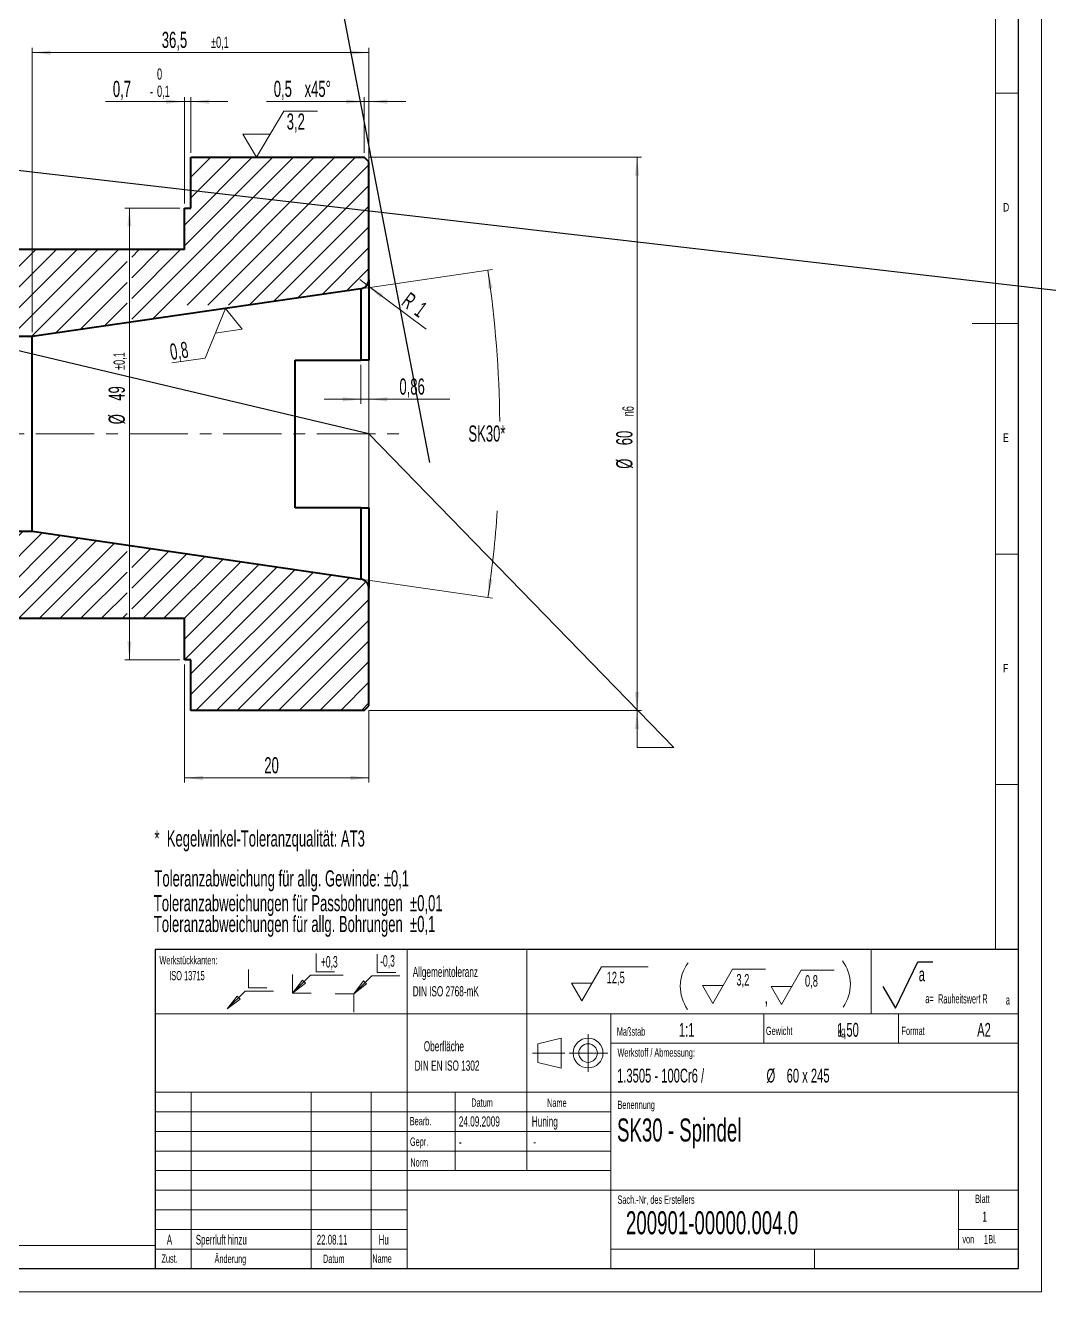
# Model space of a CAD drawing. Header units: millimetres. Extents: x 0 to 597, y 0 to 558.
# Drawn here: x 373.6 to 597.1, y 0 to 274.7 of the extents above; entities that cross this region are included whole.
import ezdxf

# ---------------------------------------------------------------- set-up
doc = ezdxf.new("R2010")
doc.units = ezdxf.units.MM
doc.linetypes.add('CENTERX2', pattern=[20.32, 12.7, -2.54, 2.54, -2.54])
doc.layers.add('SLD-0', color=7, linetype='Continuous')
doc.styles.add('SLDTEXTSTYLE0', font='TXT', dxfattribs={"width": 0.554584})
doc.styles.add('SLDTEXTSTYLE1', font='TXT', dxfattribs={"width": 0.605})
doc.styles.add('SLDTEXTSTYLE2', font='TXT', dxfattribs={"width": 0.491563})
doc.styles.add('SLDTEXTSTYLE3', font='TXT', dxfattribs={"width": 0.75})
doc.styles.add('SLDTEXTSTYLE4', font='TXT', dxfattribs={"width": 0.530484})
doc.styles.add('SLDTEXTSTYLE5', font='TXT', dxfattribs={"width": 0.548462})
doc.dimstyles.new('SLDDIMSTYLE15', dxfattribs={"dimtxt": 3.5, "dimasz": 4, "dimexe": 0, "dimexo": 0.0625, "dimgap": 0.875, "dimtad": 1, "dimlfac": 0.5, "dimrnd": 1e-09, "dimzin": 12, "dimdsep": 46, "dimtxsty": 'SLDTEXTSTYLE1', "dimsah": 1, "dimcen": 0.09, "dimadec": 0, "dimazin": 0, "dimtfac": 1, "dimtdec": 1, "dimtofl": 0, "dimtmove": 0, "dimatfit": 3, "dimfxl": 1, "dimfrac": 2, "dimtolj": 1, "dimtzin": 12, "dimarcsym": 0})
doc.dimstyles.new('SLDDIMSTYLE18', dxfattribs={"dimtxt": 0, "dimasz": 4, "dimexe": 0, "dimexo": 0.0625, "dimgap": 0, "dimtad": 0, "dimtih": 1, "dimtoh": 1, "dimdec": 0, "dimrnd": 1e-09, "dimzin": 0, "dimdsep": 46, "dimtxsty": 'Standard', "dimblk1": 'NONE', "dimblk2": 'NONE', "dimsah": 1, "dimcen": 0.09, "dimadec": 0, "dimazin": 0, "dimtfac": 4, "dimtdec": 0, "dimtofl": 0, "dimtmove": 0, "dimatfit": 3, "dimldrblk": 'NONE', "dimfxl": 1, "dimfrac": 2, "dimtolj": 1, "dimtzin": 0, "dimarcsym": 0})
doc.dimstyles.new('SLDDIMSTYLE19', dxfattribs={"dimtxt": 3.5, "dimasz": 4, "dimexe": 0, "dimexo": 0.0625, "dimgap": 0.875, "dimtad": 1, "dimlfac": 0.5, "dimrnd": 1e-09, "dimzin": 12, "dimdsep": 46, "dimtxsty": 'SLDTEXTSTYLE1', "dimsah": 1, "dimcen": 0, "dimadec": 0, "dimazin": 0, "dimtfac": 1, "dimtdec": 1, "dimtofl": 0, "dimtmove": 0, "dimatfit": 3, "dimfxl": 1, "dimfrac": 2, "dimtolj": 1, "dimtzin": 12, "dimarcsym": 0})
doc.dimstyles.new('SLDDIMSTYLE20', dxfattribs={"dimtxt": 3.5, "dimasz": 4, "dimexe": 0, "dimexo": 0.0625, "dimgap": 0.875, "dimtad": 1, "dimlfac": 0.5, "dimrnd": 1e-09, "dimzin": 12, "dimdsep": 46, "dimtxsty": 'SLDTEXTSTYLE1', "dimsah": 1, "dimcen": 0.09, "dimadec": 0, "dimazin": 0, "dimtfac": 1, "dimtdec": 1, "dimtofl": 0, "dimtmove": 0, "dimatfit": 3, "dimfxl": 1, "dimfrac": 2, "dimtolj": 1, "dimtzin": 12, "dimarcsym": 0})
doc.dimstyles.new('SLDDIMSTYLE23', dxfattribs={"dimtxt": 3.5, "dimasz": 4, "dimexe": 0, "dimexo": 0.0625, "dimgap": 0.875, "dimtad": 1, "dimlfac": 0.5, "dimrnd": 1e-09, "dimzin": 12, "dimdsep": 46, "dimtxsty": 'SLDTEXTSTYLE1', "dimsah": 1, "dimcen": 0.09, "dimadec": 0, "dimazin": 0, "dimtol": 1, "dimtp": 0.1, "dimtm": 0.1, "dimtfac": 1, "dimtdec": 1, "dimtofl": 0, "dimtmove": 0, "dimatfit": 3, "dimfxl": 1, "dimfrac": 2, "dimtolj": 1, "dimarcsym": 0})
doc.dimstyles.new('SLDDIMSTYLE24', dxfattribs={"dimtxt": 3.5, "dimasz": 4, "dimexe": 0, "dimexo": 0.0625, "dimgap": 0.875, "dimtad": 1, "dimlfac": 0.5, "dimrnd": 1e-09, "dimzin": 12, "dimdsep": 46, "dimtxsty": 'SLDTEXTSTYLE1', "dimsah": 1, "dimcen": 0.09, "dimadec": 0, "dimazin": 0, "dimtol": 1, "dimtm": 0.1, "dimtfac": 1, "dimtdec": 1, "dimtofl": 0, "dimtmove": 0, "dimatfit": 3, "dimfxl": 1, "dimfrac": 2, "dimtolj": 1, "dimarcsym": 0})
doc.dimstyles.new('SLDDIMSTYLE25', dxfattribs={"dimtxt": 3.5, "dimasz": 4, "dimexe": 0, "dimexo": 0.0625, "dimgap": 0.875, "dimtad": 1, "dimlfac": 0.5, "dimrnd": 1e-09, "dimzin": 12, "dimdsep": 46, "dimtxsty": 'SLDTEXTSTYLE1', "dimsah": 1, "dimcen": 0.09, "dimadec": 0, "dimazin": 0, "dimtfac": 1, "dimtofl": 0, "dimtmove": 0, "dimatfit": 3, "dimfxl": 1, "dimfrac": 2, "dimtolj": 1, "dimtzin": 12, "dimarcsym": 0})
doc.dimstyles.new('SLDDIMSTYLE26', dxfattribs={"dimtxt": 3.5, "dimasz": 4, "dimexe": 0, "dimexo": 0.0625, "dimgap": 0.875, "dimtad": 0, "dimtih": 1, "dimtoh": 1, "dimdec": 4, "dimlfac": 0.5, "dimzin": 12, "dimdsep": 46, "dimtxsty": 'SLDTEXTSTYLE1', "dimsah": 1, "dimcen": 0.09, "dimazin": 0, "dimtfac": 1, "dimtdec": 1, "dimtofl": 0, "dimtmove": 0, "dimatfit": 3, "dimfxl": 1, "dimfrac": 2, "dimtolj": 1, "dimtzin": 12, "dimarcsym": 0})
doc.dimstyles.new('SLDDIMSTYLE27', dxfattribs={"dimtxt": 3.5, "dimasz": 4, "dimexe": 0, "dimexo": 0.0625, "dimgap": 0.875, "dimtad": 1, "dimdec": 1, "dimlfac": 0.5, "dimrnd": 1e-09, "dimzin": 12, "dimdsep": 46, "dimtxsty": 'SLDTEXTSTYLE1', "dimsah": 1, "dimcen": 0.09, "dimadec": 0, "dimazin": 0, "dimtol": 1, "dimtp": 0.1, "dimtm": 0.1, "dimtfac": 1, "dimtdec": 1, "dimtofl": 0, "dimtmove": 0, "dimatfit": 3, "dimfxl": 1, "dimfrac": 2, "dimtolj": 1, "dimarcsym": 0})

# ---------------------------------------------------------------- blocks, each defined once
blk = doc.blocks.new('Block25')
at = {"color": 9, "linetype": 'Continuous', "lineweight": 0}
for p, q in [((5.1, 4.6), (5.1, 8.6)), ((0, 0), (0, 4)), ((0, 0), (3.9, 3.9)), ((0, 0), (2.15, 2.8)), ((2.15, 2.8), (2.8, 2.15)), ((3.9, 3.9), (10.96, 3.9)), ((5.1, 4.6), (9.1, 4.6)), ((0, 0), (2.8, 2.15)), ((0, 0), (4, 0))]:
    blk.add_line(p, q, dxfattribs=at)
at = {"color": 7, "linetype": 'Continuous', "lineweight": 0, "insert": (6.11, 8.05), "char_height": 2.5, "attachment_point": 1, "style": 'SLDTEXTSTYLE0'}
blk.add_mtext('+0,3', dxfattribs=at)
blk = doc.blocks.new('Block26')
at = {"color": 9, "linetype": 'Continuous', "lineweight": 0}
for p, q in [((4.596194, 4.596194), (4.596194, 8.596194)), ((0, 0), (3.896194, 3.896194)), ((0, 0), (2.149051, 2.800697)), ((2.149051, 2.800697), (2.800697, 2.14905)), ((3.896194, 3.896194), (10.010473, 3.896194)), ((4.596194, 4.596194), (8.596194, 4.596194)), ((0, 0), (2.800697, 2.14905))]:
    blk.add_line(p, q, dxfattribs=at)
blk = doc.blocks.new('Block27')
at = {"color": 9, "linetype": 'Continuous', "lineweight": 0}
for p, q in [((9.1, 8.6), (9.1, 12.6)), ((9.1, 8.6), (13.1, 8.6)), ((4, 4), (7.9, 7.9)), ((4, 4), (6.15, 6.8)), ((4, 4), (6.8, 6.15)), ((6.15, 6.8), (6.8, 6.15)), ((7.9, 7.9), (14.01, 7.9)), ((0, 4), (4, 4)), ((4, 0), (4, 4))]:
    blk.add_line(p, q, dxfattribs=at)
at = {"color": 7, "linetype": 'Continuous', "lineweight": 0, "insert": (9.73, 12.36), "char_height": 2.5, "attachment_point": 1, "style": 'SLDTEXTSTYLE0'}
blk.add_mtext('-0,3', dxfattribs=at)
blk = doc.blocks.new('Block28')
at = {"layer": 'SLD-0'}
for p, q in [((2.77, 0), (7.58, 10.04)), ((7.58, 10.04), (10.86, 10.04)), ((0, 4.71), (2.77, 0))]:
    blk.add_line(p, q, dxfattribs=at)
at = {"layer": 'SLD-0', "attachment_point": 1}
for s, insert, char_height, style in [('a', (7.79, 8.85), 3, 'SLDTEXTSTYLE1'), ('Rauheitswert R', (12.01, 3.03), 2, 'SLDTEXTSTYLE2'), ('a=', (9.24, 3.08), 2, 'SLDTEXTSTYLE2'), ('a', (26.68, 2.78), 2, 'SLDTEXTSTYLE2')]:
    blk.add_mtext(s, dxfattribs=dict(at, insert=insert, char_height=char_height, style=style))
blk = doc.blocks.new('Block29')
at = {"layer": 'SLD-0', "color": 7, "linetype": 'Continuous', "lineweight": 0}
for p, q in [((6.51, 7.42), (2.23, 0)), ((6.51, 7.42), (13.68, 7.42)), ((2.23, 0), (0, 3.86)), ((0, 3.86), (4.46, 3.86))]:
    blk.add_line(p, q, dxfattribs=at)
at = {"layer": 'SLD-0', "insert": (7.34, 6.36), "char_height": 2.5, "attachment_point": 1, "style": 'SLDTEXTSTYLE1'}
blk.add_mtext('3,2', dxfattribs=at)
blk = doc.blocks.new('Block30')
at = {"color": 7, "linetype": 'Continuous', "lineweight": 0}
for p, q in [((2.23, 0), (6.51, 7.42)), ((6.51, 7.42), (16.66, 7.42)), ((0, 3.86), (4.46, 3.86)), ((0, 3.86), (2.23, 0))]:
    blk.add_line(p, q, dxfattribs=at)
at = {"color": 7, "linetype": 'Continuous', "lineweight": 0, "insert": (7.63, 6.32), "char_height": 2.5, "attachment_point": 1, "style": 'SLDTEXTSTYLE1'}
blk.add_mtext('12,5', dxfattribs=at)
blk = doc.blocks.new('Block31')
at = {"color": 7, "linetype": 'Continuous', "lineweight": 0}
blk.add_arc((8.57, 4.98), 8.57, 143.2192, 215.5305, dxfattribs=at)
blk = doc.blocks.new('Block32')
at = {"color": 7, "linetype": 'Continuous', "lineweight": 0}
blk.add_arc((-6.86, 4.98), 8.57, 324.4695, 36.7808, dxfattribs=at)
blk = doc.blocks.new('SW_NOTE_0')
at = {"color": 0, "linetype": 'Continuous', "lineweight": 0, "char_height": 3, "attachment_point": 1, "style": 'SLDTEXTSTYLE1'}
for s, insert in [('1.3505 - 100Cr6 / ', (0, 3.87)), ('%%c', (32.41, 3.87)), ('60 x 245', (36.78, 3.87))]:
    blk.add_mtext(s, dxfattribs=dict(at, insert=insert))
blk = doc.blocks.new('SW_NOTE_1')
at = {"color": 0, "linetype": 'Continuous', "lineweight": 0, "char_height": 2.2, "attachment_point": 1, "style": 'SLDTEXTSTYLE1'}
for s, insert in [('Allgemeintoleranz', (0, 2.84)), ('DIN ISO 2768-mK', (0, -1.36))]:
    blk.add_mtext(s, dxfattribs=dict(at, insert=insert))
blk = doc.blocks.new('SW_NOTE_2')
at = {"color": 0, "linetype": 'Continuous', "lineweight": 0, "char_height": 2.2, "attachment_point": 1, "style": 'SLDTEXTSTYLE1'}
for s, insert in [('    Oberfläche', (0, 2.84)), ('DIN EN ISO 1302', (0, -1.36))]:
    blk.add_mtext(s, dxfattribs=dict(at, insert=insert))
blk = doc.blocks.new('SW_NOTE_3')
at = {"color": 0, "linetype": 'Continuous', "lineweight": 0, "char_height": 3.5, "attachment_point": 1, "style": 'SLDTEXTSTYLE1'}
for s, insert in [('Toleranzabweichungen für Passbohrungen  ±0,01', (0, 4.51)), ('Toleranzabweichungen für allg. Bohrungen  ±0,1', (0, -0.01))]:
    blk.add_mtext(s, dxfattribs=dict(at, insert=insert))
blk = doc.blocks.new('_NONE')
blk = doc.blocks.new('SW_HATCH_1')
at = {"color": 0, "linetype": 'Continuous', "lineweight": 0}
for p, q in [((138.6, 44.31), (173.7, 79.41)), ((143.1, 44.32), (178.19, 79.41)), ((150.04, 64.72), (164.72, 79.41)), ((150.04, 60.23), (169.21, 79.41)), ((150.62, 47.34), (182.68, 79.41)), ((151.44, 75.1), (155.74, 79.41)), ((151.44, 70.61), (160.23, 79.41)), ((155.11, 47.34), (187.17, 79.41)), ((159.6, 47.34), (190.04, 77.78)), ((164.13, 47.38), (190.04, 73.29)), ((169.38, 48.15), (190.04, 68.8)), ((174.64, 48.92), (190.04, 64.31)), ((52.04, 56.53), (54.92, 59.41)), ((52.47, 52.47), (59.41, 59.41)), ((56.1, 51.61), (63.9, 59.41)), ((59.73, 50.75), (68.39, 59.41)), ((63.36, 49.89), (72.88, 59.41)), ((66.99, 49.03), (77.37, 59.41)), ((70.63, 48.18), (81.86, 59.41)), ((74.26, 47.32), (86.35, 59.41)), ((77.89, 46.46), (90.84, 59.41)), ((81.52, 45.6), (94.83, 58.91)), ((85.15, 44.74), (99.32, 58.91)), ((88.78, 43.88), (103.81, 58.91)), ((92.41, 43.02), (108.3, 58.91)), ((96.04, 42.16), (113.29, 59.41)), ((99.67, 41.3), (117.78, 59.41)), ((103.37, 40.51), (122.27, 59.41)), ((107.86, 40.51), (126.76, 59.41)), ((112.35, 40.51), (131.25, 59.41)), ((116.84, 40.51), (135.74, 59.41)), ((138.6, 57.78), (140.23, 59.41)), ((138.6, 53.29), (144.72, 59.41)), ((138.6, 48.8), (149.21, 59.41)), ((179.9, 49.68), (190.04, 59.82)), ((0.34, 40.75), (15, 55.41)), ((1.52, 46.42), (10.51, 55.41)), ((3.11, 52.51), (6.02, 55.41)), ((4.49, 40.41), (19.49, 55.41)), ((8.98, 40.41), (23.98, 55.41)), ((13.47, 40.41), (28.47, 55.41)), ((17.96, 40.41), (32.96, 55.41)), ((22.45, 40.41), (37.12, 55.08)), ((41.58, 55.05), (41.94, 55.41)), ((45.21, 54.19), (46.43, 55.41)), ((48.84, 53.33), (50.92, 55.41)), ((122.07, 41.25), (137.6, 56.78)), ((185.15, 50.45), (190.04, 55.33)), ((26.94, 40.41), (40.75, 54.22)), ((31.43, 40.41), (44.38, 53.36)), ((35.92, 40.41), (48.01, 52.5)), ((127.33, 42.02), (137.6, 52.29)), ((40.41, 40.41), (51.64, 51.64)), ((44.9, 40.41), (55.27, 50.78)), ((49.39, 40.41), (58.9, 49.92)), ((53.88, 40.41), (62.53, 49.06)), ((58.37, 40.41), (66.16, 48.2)), ((62.86, 40.41), (69.79, 47.34)), ((132.59, 42.78), (137.6, 47.8)), ((67.35, 40.41), (73.43, 46.49)), ((71.94, 40.51), (77.06, 45.63)), ((76.43, 40.51), (80.69, 44.77)), ((80.92, 40.51), (84.32, 43.91)), ((85.41, 40.51), (87.95, 43.05)), ((89.98, 40.58), (91.58, 42.19)), ((94.39, 40.51), (95.21, 41.33)), ((1.49, 37.41), (4.04, 39.96)), ((0, 0), (1.41, 1.41)), ((0.69, -3.8), (4.04, -0.45)), ((1.49, -7.49), (7.39, -1.59)), ((2.39, -11.08), (11.88, -1.59)), ((3.38, -14.58), (16.32, -1.64)), ((5.86, -16.59), (20.81, -1.64)), ((10.35, -16.59), (25.3, -1.64)), ((14.84, -16.59), (29.79, -1.64)), ((19.33, -16.59), (34.33, -1.59)), ((23.82, -16.59), (38.82, -1.59)), ((28.31, -16.59), (43.31, -1.59)), ((32.8, -16.59), (47.8, -1.59)), ((37.29, -16.59), (52.29, -1.59)), ((41.78, -16.59), (56.78, -1.59)), ((46.27, -16.59), (61.27, -1.59)), ((50.76, -16.59), (65.76, -1.59)), ((52.04, -19.81), (70.15, -1.69)), ((55.74, -20.59), (74.64, -1.69)), ((60.23, -20.59), (79.13, -1.69)), ((64.72, -20.59), (83.62, -1.69)), ((69.21, -20.59), (87.61, -2.19)), ((73.7, -20.59), (92.6, -1.69)), ((78.19, -20.59), (97.09, -1.69)), ((82.68, -20.59), (101.58, -1.69)), ((87.17, -20.59), (106.07, -1.69)), ((91.66, -20.59), (110.56, -1.69)), ((96.15, -20.59), (115.05, -1.69)), ((100.64, -20.59), (119.22, -2.01)), ((105.13, -20.59), (123.14, -2.58)), ((109.62, -20.59), (127.06, -3.15)), ((114.11, -20.59), (130.98, -3.73)), ((118.61, -20.59), (134.9, -4.3)), ((138.6, -5.08), (138.81, -4.87)), ((138.6, -9.57), (142.73, -5.44)), ((123.1, -20.59), (137.6, -6.08)), ((138.6, -14.06), (146.65, -6.01)), ((138.6, -18.55), (150.57, -6.58)), ((141.06, -20.59), (154.49, -7.16)), ((145.55, -20.59), (158.41, -7.73)), ((127.59, -20.59), (137.6, -10.57)), ((150.04, -20.59), (162.33, -8.3)), ((150.04, -25.08), (166.25, -8.87)), ((150.04, -29.57), (170.16, -9.44)), ((151.44, -32.66), (174.08, -10.01)), ((151.44, -37.15), (178, -10.58)), ((152.49, -40.59), (181.92, -11.16)), ((156.98, -40.59), (185.84, -11.73)), ((161.47, -40.59), (189.43, -12.63)), ((132.08, -20.59), (137.6, -15.06)), ((165.96, -40.59), (190.04, -16.51)), ((136.57, -20.59), (137.6, -19.55)), ((170.45, -40.59), (190.04, -21)), ((174.94, -40.59), (190.04, -25.49)), ((179.43, -40.59), (190.04, -29.98)), ((183.92, -40.59), (190.04, -34.47)), ((188.41, -40.59), (190.04, -38.96))]:
    blk.add_line(p, q, dxfattribs=at)
blk = doc.blocks.new('*D51')
at = {"color": 7, "linetype": 'Continuous', "lineweight": 15}
for p, q in [((447.12, 247.07), (447.12, 259.15)), ((448.12, 246.07), (448.12, 259.15)), ((447.12, 258.15), (425.9, 258.15)), ((448.12, 258.15), (447.12, 258.15)), ((448.12, 258.15), (456.12, 258.15))]:
    blk.add_line(p, q, dxfattribs=at)
for points in [[(447.12, 258.15), (443.12, 258.6), (443.12, 257.7)], [(448.12, 258.15), (452.12, 257.7), (452.12, 258.6)]]:
    blk.add_solid(points, dxfattribs=at)
at = {"color": 7, "linetype": 'Continuous', "lineweight": 15, "char_height": 3.5, "attachment_point": 1, "style": 'SLDTEXTSTYLE1'}
for s, insert in [('0,5', (427.49, 262.67)), ('x45°', (434.17, 262.67))]:
    blk.add_mtext(s, dxfattribs=dict(at, insert=insert))
blk = doc.blocks.new('*D52')
at = {"color": 7, "linetype": 'Continuous', "lineweight": 15}
for q in [(446.12, 219.55), (460.57, 208.81)]:
    blk.add_line((447.72, 218.36), q, dxfattribs=at)
blk.add_solid([(447.72, 218.36), (450.66, 215.61), (451.2, 216.33)], dxfattribs=at)
at = {"color": 7, "linetype": 'Continuous', "lineweight": 15, "char_height": 3.5, "attachment_point": 1, "rotation": 323.4018, "style": 'SLDTEXTSTYLE1'}
for s, insert in [('R', (457.03, 217)), ('1', (459.81, 214.93))]:
    blk.add_mtext(s, dxfattribs=dict(at, insert=insert))
blk = doc.blocks.new('*D53')
at = {"color": 7, "linetype": 'Continuous', "lineweight": 15}
for p, q in [((448.12, 246.07), (507.28, 246.07)), ((506.28, 246.07), (506.28, 126.07)), ((448.12, 126.07), (507.28, 126.07)), ((506.28, 126.07), (506.28, 118.07)), ((506.28, 118.07), (514.28, 118.07))]:
    blk.add_line(p, q, dxfattribs=at)
for points in [[(506.28, 246.07), (505.83, 242.07), (506.73, 242.07)], [(506.28, 126.07), (506.73, 130.07), (505.83, 130.07)], [(506.28, 126.07), (505.83, 122.07), (506.73, 122.07)]]:
    blk.add_solid(points, dxfattribs=at)
at = {"color": 7, "linetype": 'Continuous', "lineweight": 15, "attachment_point": 1, "rotation": 90, "style": 'SLDTEXTSTYLE1'}
for s, insert, char_height in [('n6', (503.12, 189.89), 2.45), ('60', (501.77, 183.61), 3.5), ('%%c', (501.77, 178.51), 3.5)]:
    blk.add_mtext(s, dxfattribs=dict(at, insert=insert, char_height=char_height))
blk = doc.blocks.new('*D59')
at = {"color": 7, "linetype": 'Continuous', "lineweight": 15}
for p, q in [((407.12, 235.07), (395.18, 235.07)), ((396.18, 235.07), (396.18, 137.07)), ((407.12, 137.07), (395.18, 137.07))]:
    blk.add_line(p, q, dxfattribs=at)
for points in [[(396.18, 235.07), (395.73, 231.07), (396.63, 231.07)], [(396.18, 137.07), (396.63, 141.07), (395.73, 141.07)]]:
    blk.add_solid(points, dxfattribs=at)
at = {"color": 7, "linetype": 'Continuous', "lineweight": 15, "attachment_point": 1, "rotation": 90, "style": 'SLDTEXTSTYLE1'}
for s, insert, char_height in [('±0,1', (392.72, 199.95), 2.45), ('49', (391.67, 193.27), 3.5), ('%%c', (391.67, 188.16), 3.5)]:
    blk.add_mtext(s, dxfattribs=dict(at, insert=insert, char_height=char_height))
blk = doc.blocks.new('*D60')
at = {"color": 7, "linetype": 'Continuous', "lineweight": 15}
for p, q in [((408.12, 236.07), (408.12, 259.15)), ((409.52, 247.07), (409.52, 259.15)), ((408.12, 258.15), (391, 258.15)), ((408.12, 258.15), (409.52, 258.15)), ((409.52, 258.15), (417.52, 258.15))]:
    blk.add_line(p, q, dxfattribs=at)
for points in [[(408.12, 258.15), (404.12, 258.6), (404.12, 257.7)], [(409.52, 258.15), (413.52, 257.7), (413.52, 258.6)]]:
    blk.add_solid(points, dxfattribs=at)
at = {"color": 7, "linetype": 'Continuous', "lineweight": 15, "attachment_point": 1, "style": 'SLDTEXTSTYLE1'}
for s, insert, char_height in [('0', (402.17, 265.37), 2.45), ('0,7', (392.59, 262.67), 3.5), ('0,1', (402.17, 261.62), 2.45), ('-', (400.63, 261.62), 2.45)]:
    blk.add_mtext(s, dxfattribs=dict(at, insert=insert, char_height=char_height))
blk = doc.blocks.new('*D61')
at = {"color": 7, "linetype": 'Continuous', "lineweight": 15}
for p, q in [((408.12, 136.07), (408.12, 110.44)), ((448.12, 126.07), (448.12, 110.44)), ((408.12, 111.44), (448.12, 111.44))]:
    blk.add_line(p, q, dxfattribs=at)
for points in [[(408.12, 111.44), (412.12, 110.99), (412.12, 111.89)], [(448.12, 111.44), (444.12, 111.89), (444.12, 110.99)]]:
    blk.add_solid(points, dxfattribs=at)
at = {"color": 7, "linetype": 'Continuous', "lineweight": 15, "insert": (425.44, 115.95), "char_height": 3.5, "attachment_point": 1, "style": 'SLDTEXTSTYLE1'}
blk.add_mtext('20', dxfattribs=at)
blk = doc.blocks.new('*D62')
at = {"color": 7, "linetype": 'Continuous', "lineweight": 15}
for p, q in [((446.4, 201.07), (446.4, 192.58)), ((448.12, 201.07), (448.12, 192.58)), ((446.4, 193.58), (438.4, 193.58)), ((446.4, 193.58), (448.12, 193.58)), ((448.12, 193.58), (465.68, 193.58))]:
    blk.add_line(p, q, dxfattribs=at)
for points in [[(446.4, 193.58), (442.4, 194.03), (442.4, 193.13)], [(448.12, 193.58), (452.12, 193.13), (452.12, 194.03)]]:
    blk.add_solid(points, dxfattribs=at)
at = {"color": 7, "linetype": 'Continuous', "lineweight": 15, "insert": (454.74, 198.09), "char_height": 3.5, "attachment_point": 1, "style": 'SLDTEXTSTYLE1'}
blk.add_mtext('0,86', dxfattribs=at)
blk = doc.blocks.new('*D63')
at = {"color": 7, "linetype": 'Continuous', "lineweight": 15}
for p, q in [((447.39, 217.72), (474.94, 221.73)), ((447.39, 154.43), (474.94, 150.41))]:
    blk.add_line(p, q, dxfattribs=at)
for start, end in [(0.625, 8.2971), (351.7029, 356.113)]:
    blk.add_arc((230.4, 186.07), 246.13, start, end, dxfattribs=at)
for points in [[(473.95, 221.59), (474.05, 217.56), (474.94, 217.69)], [(473.95, 150.55), (474.94, 154.45), (474.05, 154.58)]]:
    blk.add_solid(points, dxfattribs=at)
at = {"color": 7, "linetype": 'Continuous', "lineweight": 15, "insert": (469.71, 187.9), "char_height": 3.5, "attachment_point": 1, "style": 'SLDTEXTSTYLE1'}
blk.add_mtext('SK30*', dxfattribs=at)
blk = doc.blocks.new('*D65')
at = {"color": 7, "linetype": 'Continuous', "lineweight": 15}
for p, q in [((375.09, 208.17), (375.09, 269.79)), ((448.12, 153.59), (448.12, 269.79)), ((375.09, 268.79), (448.12, 268.79))]:
    blk.add_line(p, q, dxfattribs=at)
for points in [[(375.09, 268.79), (379.09, 268.34), (379.09, 269.24)], [(448.12, 268.79), (444.12, 269.24), (444.12, 268.34)]]:
    blk.add_solid(points, dxfattribs=at)
at = {"color": 7, "linetype": 'Continuous', "lineweight": 15, "attachment_point": 1, "style": 'SLDTEXTSTYLE1'}
for s, insert, char_height in [('36,5', (403.2, 273.3), 3.5), ('±0,1', (413.89, 272.25), 2.45)]:
    blk.add_mtext(s, dxfattribs=dict(at, insert=insert, char_height=char_height))
blk = doc.blocks.new('SW_SFSYMBOL_6')
at = {"color": 0, "linetype": 'Continuous', "lineweight": 0}
for p, q in [((11.59, 12.17), (7.2, 1.42)), ((11.59, 12.17), (15.23, 7.65)), ((9.4, 6.8), (15.23, 7.65)), ((7.2, 1.42), (-0.05, 0.37))]:
    blk.add_line(p, q, dxfattribs=at)
at = {"color": 0, "linetype": 'Continuous', "lineweight": 0, "insert": (-0.65, 4.46), "char_height": 3.5, "attachment_point": 1, "rotation": 8.2971, "style": 'SLDTEXTSTYLE1'}
blk.add_mtext('0,8', dxfattribs=at)
blk = doc.blocks.new('SW_SFSYMBOL_7')
at = {"color": 0, "linetype": 'Continuous', "lineweight": 0}
for p, q in [((-6.54, -5), (-0.65, 5)), ((-0.65, 5), (6.68, 5)), ((-6.54, -5), (-9.49, 0)), ((-3.6, 0), (-9.49, 0))]:
    blk.add_line(p, q, dxfattribs=at)
at = {"color": 0, "linetype": 'Continuous', "lineweight": 0, "insert": (0, 4.51), "char_height": 3.5, "attachment_point": 1, "style": 'SLDTEXTSTYLE1'}
blk.add_mtext('3,2', dxfattribs=at)

msp = doc.modelspace()

# ---------------------------------------------------------------- linework, layer by layer
at = {"color": 7, "linetype": 'Continuous', "lineweight": 0}
for p, q in [((594, 77.25), (594, 420)), ((584, 74.25), (584, 410)), ((584, 260), (589, 260)), ((589, 210), (579, 210)), ((584, 160), (589, 160)), ((589, 110), (584, 110)), ((594, 0), (594, 77.25)), ((482.4, 57.25), (482.4, 74.25)), ((557.07055, 74.25), (557.07055, 60.25)), ((533.80694, 60.25), (533.80694, 53.875)), ((563, 60.25), (563, 53.875)), ((482.4, 57.25), (482.4, 26.25)), ((589, 53.875), (500.6, 53.875)), ((409.6, 43.25), (409.6, 5)), ((435.6, 5), (435.6, 43.25)), ((448.6, 43.25), (448.6, 5)), ((466.8, 26.25), (466.8, 43.25)), ((500.6, 39), (401.8, 39)), ((500.6, 34.75), (401.8, 34.75)), ((500.6, 30.5), (401.8, 30.5)), ((500.6, 26.25), (401.8, 26.25)), ((456.4, 22), (401.8, 22)), ((576, 9.25), (576, 22)), ((456.4, 17.75), (401.8, 17.75)), ((456.4, 13.5), (401.8, 13.5)), ((589, 13.5), (576, 13.5)), ((10, 10), (401.8, 10)), ((500.6, 9.25), (589, 9.25)), ((544.8, 5), (544.8, 9.25)), ((0, 0), (401.8, 0)), ((401.8, 0), (594, 0))]:
    msp.add_line(p, q, dxfattribs=at)
at = {"color": 7, "linetype": 'Continuous', "lineweight": 30}
for p, q in [((589, 74.25), (589, 415)), ((589, 74.25), (401.8, 74.25)), ((401.8, 74.25), (401.8, 5)), ((589, 5), (589, 74.25)), ((5, 5), (401.8, 5)), ((401.8, 5), (589, 5))]:
    msp.add_line(p, q, dxfattribs=at)
at = {"color": 7, "linetype": 'Continuous', "lineweight": 40}
for p, q in [((409.515, 235.07069), (409.515, 246.07069)), ((409.515, 246.07069), (447.115, 246.07069)), ((448.115, 245.07069), (447.115, 246.07069)), ((448.115, 219.55018), (448.115, 245.07069)), ((408.11501, 226.07069), (408.11501, 235.07069)), ((408.11501, 235.07069), (409.515, 235.07069)), ((408.11501, 226.07069), (310.115, 226.07069)), ((446.40361, 217.57112), (375.08643, 207.17069)), ((446.40361, 217.57112), (446.40361, 202.0707)), ((448.115, 219.55018), (448.115, 202.07079)), ((375.08643, 207.17069), (326.115, 207.17069)), ((375.08643, 164.9707), (375.08643, 207.17069)), ((432.11501, 202.0707), (446.40361, 202.0707)), ((432.11501, 170.07069), (432.11501, 202.0707)), ((448.115, 202.0707), (446.40361, 202.0707)), ((446.40361, 170.07069), (432.11501, 170.07069)), ((446.40361, 170.07069), (446.40361, 154.57027)), ((446.40361, 170.07069), (448.115, 170.07069)), ((448.115, 170.0706), (448.115, 152.59121)), ((326.115, 164.9707), (375.08643, 164.9707)), ((375.08643, 164.9707), (446.40361, 154.57027)), ((448.115, 127.07069), (448.115, 152.59121)), ((310.115, 146.0707), (408.11501, 146.0707)), ((408.11501, 137.0707), (408.11501, 146.0707)), ((409.515, 137.0707), (408.11501, 137.0707)), ((409.515, 126.0707), (409.515, 137.0707)), ((447.115, 126.0707), (448.115, 127.07069)), ((447.115, 126.0707), (409.515, 126.0707))]:
    msp.add_line(p, q, dxfattribs=at)
at = {"color": 7, "linetype": 'CENTERX2', "lineweight": 0}
for p, q in [((253.94035, 186.07069), (455.92547, 186.07069)), ((495.65969, 55.86165), (495.65969, 47.66585)), ((483.63093, 51.76375), (490.58428, 51.76375)), ((491.58696, 51.76375), (499.95714, 51.76375))]:
    msp.add_line(p, q, dxfattribs=at)
at = {"color": 7, "linetype": 'Continuous', "lineweight": 15}
for p, q in [((456.4, 5), (456.4, 74.25)), ((456.4, 60.25), (401.8, 60.25)), ((456.4, 60.25), (589, 60.25)), ((500.6, 60.25), (500.6, 5)), ((484.75897, 53.7556), (489.83, 54.97552)), ((489.83, 54.97552), (489.83, 48.50697)), ((484.75897, 53.7556), (484.75897, 49.72689)), ((489.83, 48.50697), (484.75897, 49.72689)), ((589, 43.25), (401.8, 43.25)), ((456.4, 22), (589, 22)), ((401.8, 9.25), (456.4, 9.25))]:
    msp.add_line(p, q, dxfattribs=at)
for radius in [3.23428, 2.01436]:
    msp.add_circle((495.65969, 51.76375), radius, dxfattribs=at)
at = {"color": 7, "linetype": 'Continuous', "lineweight": 40}
for centre, start, end in [((446.115, 219.55018), 278.2970863, 0.0002059), ((446.115, 152.59121), 359.9997941, 81.7029137)]:
    msp.add_arc(centre, 1.99999, start, end, dxfattribs=at)
at = {"layer": 'SLD-0', "color": 7, "linetype": 'Continuous', "lineweight": 0}
for p, q in [((541.88266, 69.72578), (537.6004, 62.30869)), ((541.88266, 69.72578), (549.04767, 69.72578)), ((537.6004, 62.30869), (535.369, 66.17359)), ((535.369, 66.17359), (539.8318, 66.17359))]:
    msp.add_line(p, q, dxfattribs=at)

# ---------------------------------------------------------------- block references
at = {"color": 7, "linetype": 'Continuous', "lineweight": 0}
for name, p in [('SW_SFSYMBOL_7', (430.29976, 251.07044)), ('SW_HATCH_1', (258.07904, 166.6596)), ('SW_SFSYMBOL_6', (405.39692, 201.11163)), ('SW_NOTE_1', (457.62939, 67.62635)), ('SW_NOTE_2', (458.05574, 51.50012)), ('SW_NOTE_0', (501.95049, 44.50204))]:
    msp.add_blockref(name, p, dxfattribs=at)
at = {"color": 8, "linetype": 'Continuous', "lineweight": 0}
msp.add_blockref('SW_NOTE_3', (401.47792, 81.52544), dxfattribs=at)
at = {"color": 7, "linetype": 'Continuous'}
for name, p in [('Block25', (431.58714, 64.76881)), ('Block27', (440.82916, 60.63978)), ('Block32', (550.84151, 61.68258)), ('Block28', (559.58208, 61.49728)), ('Block26', (417.3867, 61.32613)), ('Block30', (492.06023, 63.07439)), ('Block31', (515.65944, 61.23412)), ('Block29', (520.49025, 62.54155))]:
    msp.add_blockref(name, p, dxfattribs=at)

# ---------------------------------------------------------------- texts
at = {"color": 7, "linetype": 'Continuous', "lineweight": 0, "attachment_point": 1}
for s, insert, char_height, style in [('D', (585.66668, 236.16802), 1.85208, 'SLDTEXTSTYLE3'), ('E', (585.66668, 186.16802), 1.85208, 'SLDTEXTSTYLE3'), ('F', (585.66668, 136.16802), 1.85208, 'SLDTEXTSTYLE3'), ('*  Kegelwinkel-Toleranzqualität: AT3', (401.60888, 100.05886), 3.5, 'SLDTEXTSTYLE1'), ('Werkstückkanten:    ', (402.68768, 72.80307), 1.8, 'SLDTEXTSTYLE1'), ('ISO 13715', (404.79765, 69.5669), 2, 'SLDTEXTSTYLE0'), (',', (533.90714, 65.97254), 3.5, 'SLDTEXTSTYLE1'), ('1:1', (515.35794, 58.2998), 3, 'SLDTEXTSTYLE1'), ('1,50', (549.66877, 58.2998), 3, 'SLDTEXTSTYLE1'), ('A2', (580.05245, 58.2998), 3, 'SLDTEXTSTYLE1'), ('Maßstab', (501.90763, 57.32926), 1.8, 'SLDTEXTSTYLE1'), ('Gewicht                      kg', (534.23135, 57.46739), 1.8, 'SLDTEXTSTYLE4'), ('Format', (563.65423, 57.46739), 1.8, 'SLDTEXTSTYLE1'), ('Werkstoff / Abmessung:', (502.04576, 52.77079), 1.8, 'SLDTEXTSTYLE1'), ('Datum', (470.33573, 41.90763), 1.8, 'SLDTEXTSTYLE1'), ('Name', (486.77602, 41.87554), 1.8, 'SLDTEXTSTYLE1'), ('Benennung', (502.04576, 41.44367), 1.8, 'SLDTEXTSTYLE1'), ('Bearb.', (456.98914, 37.90382), 1.8, 'SLDTEXTSTYLE1'), ('24.09.2009', (467.62259, 38.02246), 2.2, 'SLDTEXTSTYLE1'), ('Huning', (483.46006, 38.00576), 2.2, 'SLDTEXTSTYLE1'), ('SK30 - Spindel', (501.94, 37.56931), 5, 'SLDTEXTSTYLE1'), ('Gepr.', (457.03151, 33.43858), 1.8, 'SLDTEXTSTYLE1'), ('-', (467.63925, 33.58852), 2.2, 'SLDTEXTSTYLE1'), ('-', (483.78993, 33.65331), 2.2, 'SLDTEXTSTYLE1'), ('Norm', (457.11323, 28.94359), 1.8, 'SLDTEXTSTYLE1'), ('Sach.-Nr, des Erstellers', (502.04576, 20.86147), 1.8, 'SLDTEXTSTYLE1'), ('Blatt', (579.60668, 21.02512), 1.8, 'SLDTEXTSTYLE1'), ('200901-00000.004.0', (503.88195, 17.45545), 5, 'SLDTEXTSTYLE1'), ('1', (581.19478, 17.37926), 2.2, 'SLDTEXTSTYLE1'), ('A', (404.29137, 12.34914), 2.11667, 'SLDTEXTSTYLE1'), ('Sperrluft hinzu', (410.58332, 12.34914), 2.1166667, 'SLDTEXTSTYLE1'), ('22.08.11', (436.81232, 12.34914), 2.116667, 'SLDTEXTSTYLE1'), ('Hu', (450.23653, 12.34914), 2.116667, 'SLDTEXTSTYLE1'), ('von       Bl.', (576.85692, 12.27007), 1.8, 'SLDTEXTSTYLE5'), ('1', (581.52139, 12.34971), 2, 'SLDTEXTSTYLE1'), ('Änderung', (414.64802, 8.01869), 1.8, 'SLDTEXTSTYLE1'), ('Zust.', (403.13584, 8.07501), 1.8, 'SLDTEXTSTYLE1'), ('Datum', (438.15867, 8.03954), 1.8, 'SLDTEXTSTYLE1'), ('Name', (448.86355, 8.06771), 1.8, 'SLDTEXTSTYLE1')]:
    msp.add_mtext(s, dxfattribs=dict(at, insert=insert, char_height=char_height, style=style))
at = {"color": 8, "linetype": 'Continuous', "lineweight": 0, "insert": (401.60888, 91.39773), "char_height": 3.5, "attachment_point": 1, "style": 'SLDTEXTSTYLE1'}
msp.add_mtext('Toleranzabweichung für allg. Gewinde: ±0,1', dxfattribs=at)
at = {"layer": 'SLD-0', "insert": (542.70823, 68.66419), "char_height": 2.5, "attachment_point": 1, "style": 'SLDTEXTSTYLE1'}
msp.add_mtext('0,8', dxfattribs=at)

# ---------------------------------------------------------------- dimensions: what is measured, and where the dimension line sits
at = {"color": 7, "linetype": 'Continuous', "lineweight": 15}
for base, p1, p2, dimstyle, picture, middle in [((448.115, 268.78695), (375.08643, 207.17069), (448.115, 152.59121), 'SLDDIMSTYLE27', '*D65', (411.60072, 268.78695)), ((409.515, 258.15488), (408.115, 235.07069), (409.515, 246.07069), 'SLDDIMSTYLE24', '*D60', (399.71707, 258.15488)), ((448.115, 193.58133), (446.40362, 202.07069), (448.115, 202.07069), 'SLDDIMSTYLE15', '*D62', (459.41723, 193.58133)), ((448.115, 111.43679), (408.115, 137.07069), (448.115, 127.07069), 'SLDDIMSTYLE25', '*D61', (428.115, 111.43679))]:
    dim = msp.add_linear_dim(base=base, p1=p1, p2=p2, dimstyle=dimstyle, dxfattribs=at)
    dim.commit()
    dim.dimension.update_dxf_attribs({"geometry": picture, "text_midpoint": middle, "dimtype": 160})
dim = msp.add_linear_dim(base=(447.115, 258.15488), p1=(448.115, 245.07069), p2=(447.115, 246.07069), text='<>x45°', dimstyle='SLDDIMSTYLE15', dxfattribs=at)
dim.commit()
dim.dimension.update_dxf_attribs({"geometry": '*D51', "text_midpoint": (435.66903, 258.15488), "dimtype": 160})
for base, p1, p2, text, dimstyle, picture, middle in [((506.27693, 126.07069), (447.115, 246.07069), (447.115, 126.07069), '%%c<>n6', 'SLDDIMSTYLE20', '*D53', (506.27693, 186.07069)), ((396.18401, 137.07069), (408.115, 235.07069), (408.115, 137.07069), '%%c<>', 'SLDDIMSTYLE23', '*D59', (396.18401, 197.11261))]:
    dim = msp.add_linear_dim(base=base, p1=p1, p2=p2, angle=90, text=text, dimstyle=dimstyle, dxfattribs=at)
    dim.commit()
    dim.dimension.update_dxf_attribs({"geometry": picture, "text_midpoint": middle, "dimtype": 160})
dim = msp.add_angular_dim_2l(base=(475.13867, 159.9499), line1=((375.08643, 164.97069), (446.40362, 154.57027)), line2=((446.40362, 217.57112), (375.08643, 207.17069)), text='SK30*', dimstyle='SLDDIMSTYLE26', dxfattribs=at)
dim.commit()
dim.dimension.update_dxf_attribs({"geometry": '*D63', "text_midpoint": (476.52866, 186.07069), "dimtype": 162})
dim = msp.add_radius_dim(center=(446.115, 219.55018), mpoint=(447.72068, 218.35778), dimstyle='SLDDIMSTYLE19', dxfattribs=at)
dim.commit()
dim.dimension.update_dxf_attribs({"geometry": '*D52', "text_midpoint": (457.04117, 211.43624), "dimtype": 164})

# ---------------------------------------------------------------- leaders
at = {"color": 7, "linetype": 'Continuous', "lineweight": 0, "has_arrowhead": 0}
for points in [[(388.53984, 558.21208), (461.25578, 179.88574)], [(597.08178, 217.20615), (184.93755, 264.80644)], [(448.115, 186.07069), (245.44408, 234.07069)], [(448.115, 186.07069), (514.27693, 118.07069)]]:
    msp.add_leader(points, dimstyle='SLDDIMSTYLE18', dxfattribs=at)

doc.saveas('drawing.dxf')
